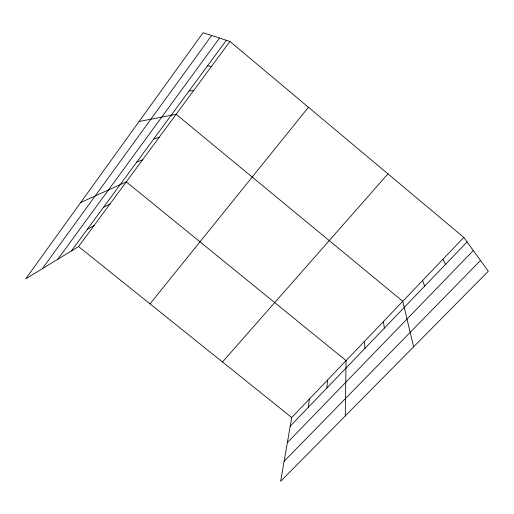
<?xml version="1.0" encoding="UTF-8"?>
<svg xmlns="http://www.w3.org/2000/svg" width="514" height="514" viewBox="0 0 514 514"><rect width="100%" height="100%" fill="white"/><g stroke="black" fill="none" stroke-linecap="round" stroke-linejoin="round"><path stroke-width="0.77" d="M345.254 415.942L346.083 360.622L126.29 181.885L80.737 202.484M326.93 387.954L327.527 380.045M308.349 407.313L309.415 399.005M463.795 237.41L291.727 417.522L280.644 481.29L488.3 271.263L463.795 237.41L229.899 41.428L203.075 32.71L25.7 278.864L78.571 246.566L229.899 41.428M42.354 268.693L211.659 35.498M57.812 259.249L219.517 38.055M71.401 250.948L226.333 40.272M150.017 303.864L308.439 107.233M222.478 361.984L387.948 173.861M290.217 426.202L467.072 241.933M287.365 442.631L473.317 250.562M284.12 461.27L480.487 260.476M87.245 229.398L94.088 225.53M103.494 207.315L109.99 203.974M136.737 162.109L142.5 159.905M153.744 138.986L159.109 137.386M139.114 121.471L176.141 114.301L402.777 301.281L413.609 346.809M189.088 90.92L193.605 90.625M207.463 65.927L211.517 66.345M78.571 246.566L291.727 417.522M442.946 259.236L445.587 264.318M422.617 280.522L424.648 286.137M383.425 321.539L384.331 328.138M364.529 341.315L364.914 348.37"/></g></svg>
